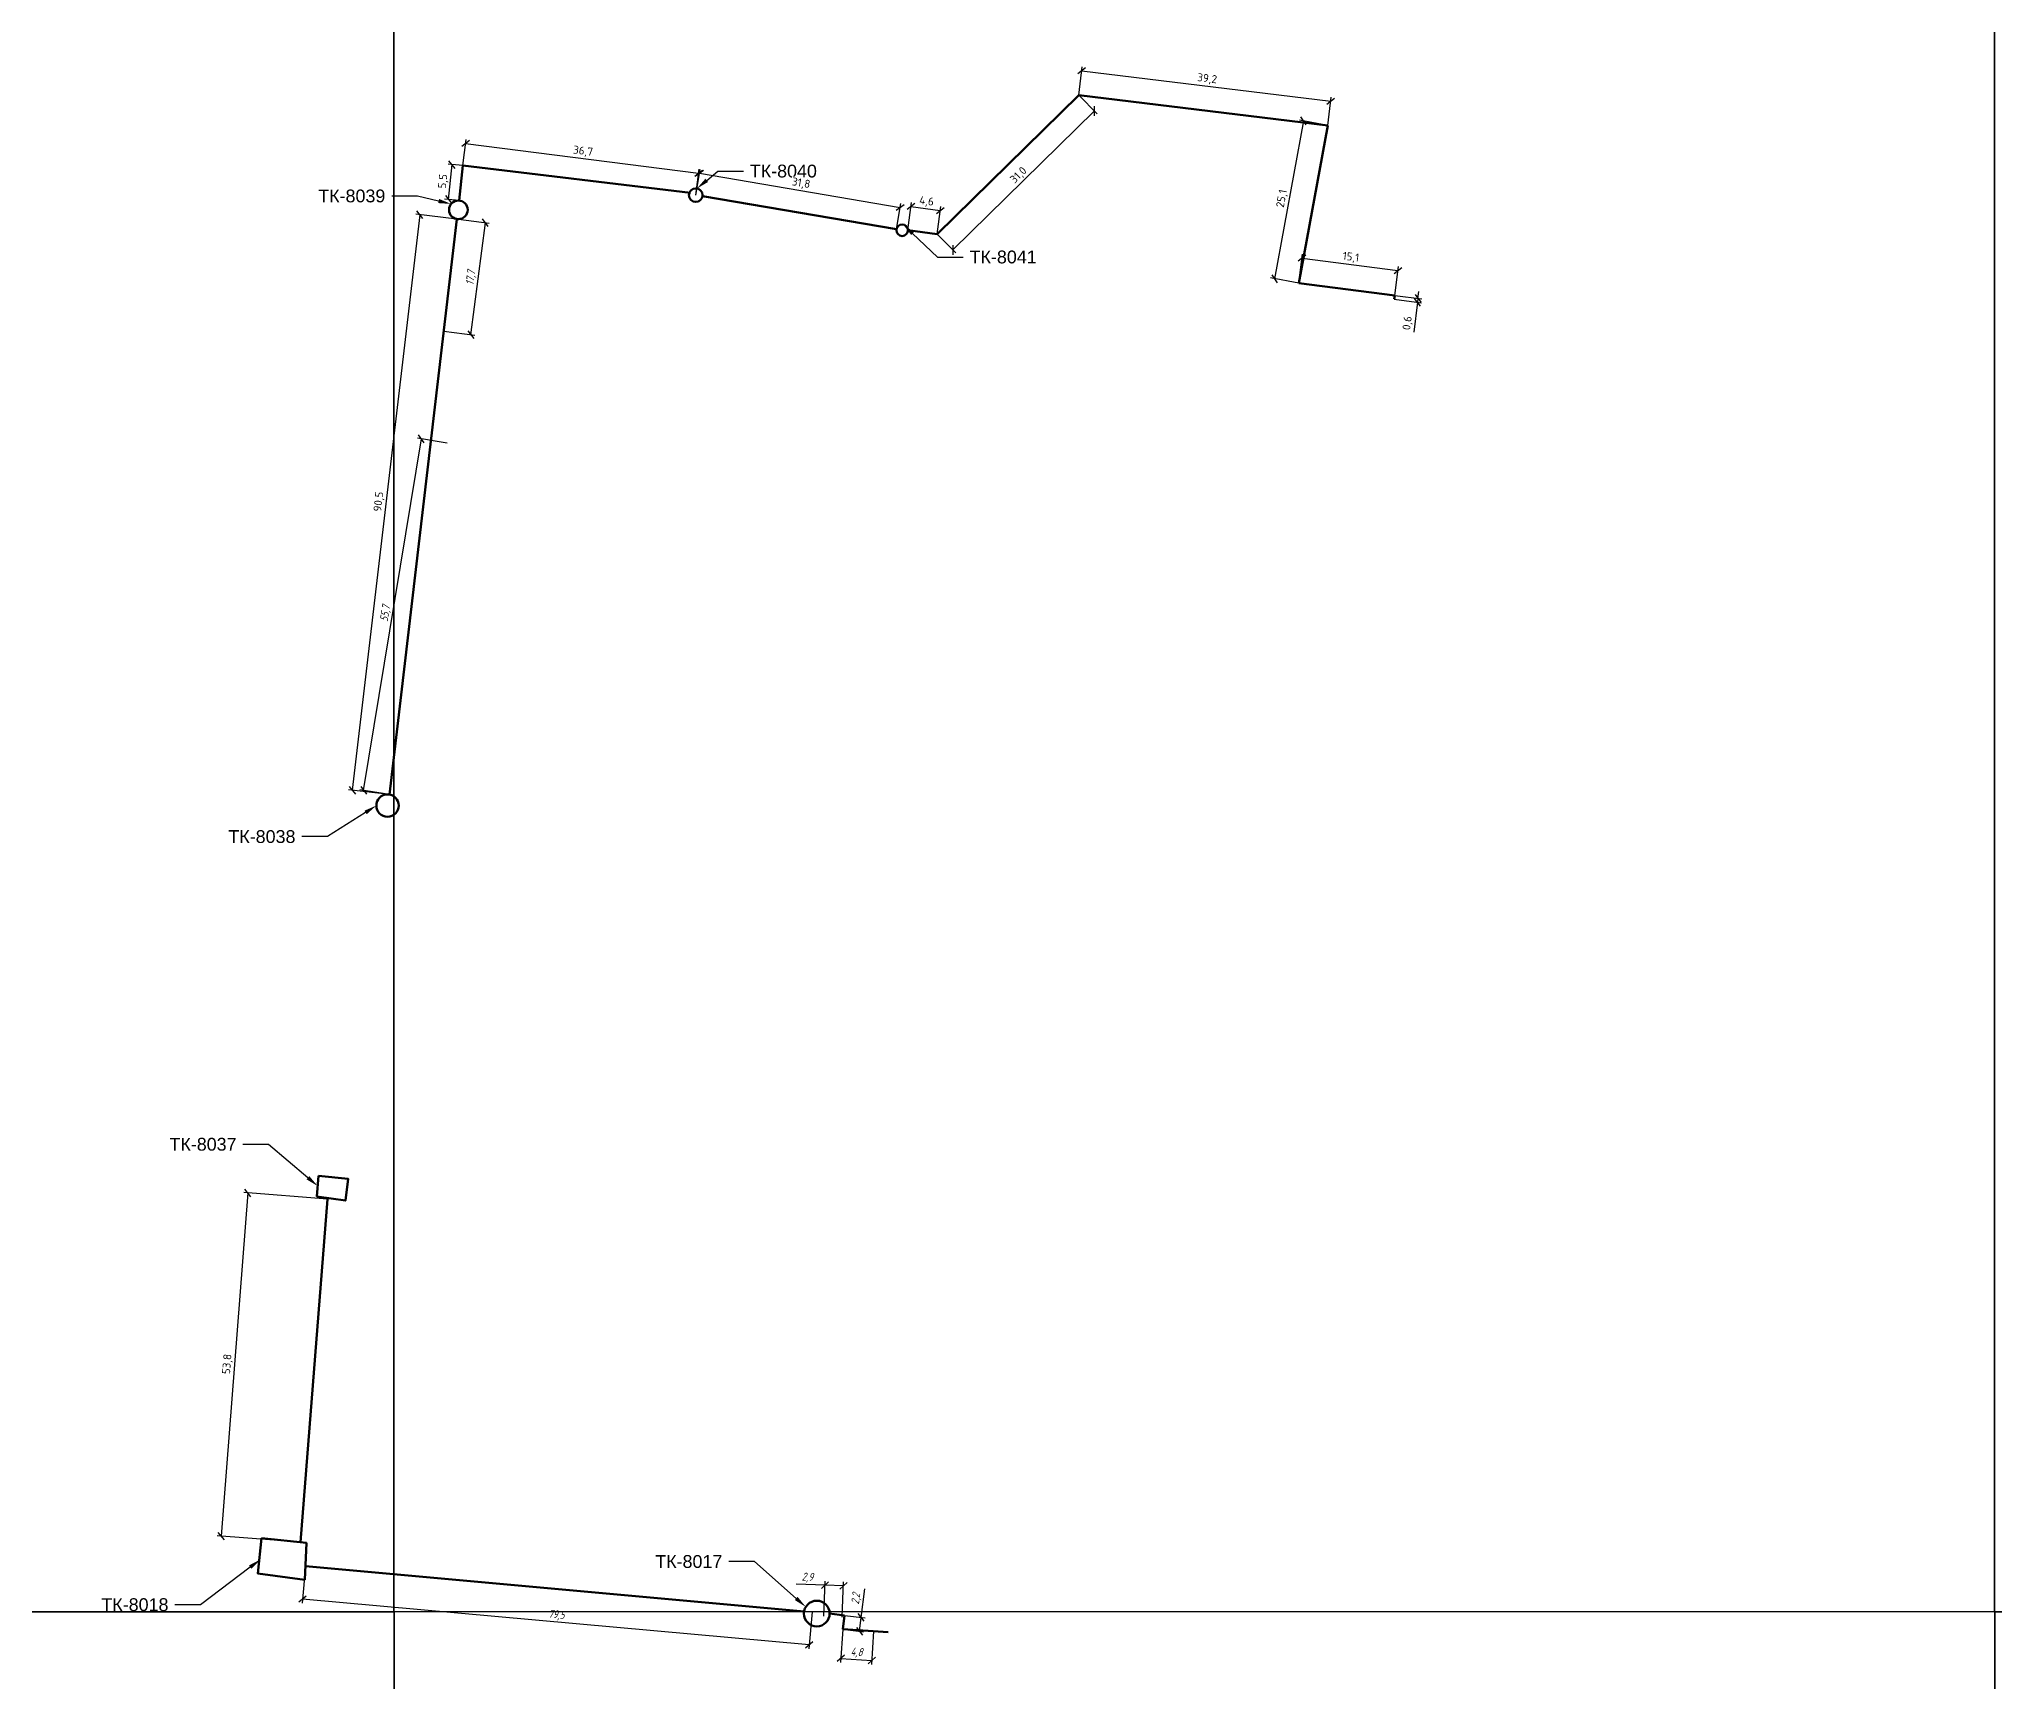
# Model space of a CAD drawing. Header units: millimetres. Extents: x 2382 to 9840, y 7594 to 13429.
# Drawn here: x 4771 to 5382, y 10420 to 10934 of the extents above; entities that cross this region are included whole.
import ezdxf
from ezdxf import colors
from ezdxf.entities.mleader import LeaderData, LeaderLine
from ezdxf.math import Vec2, Vec3

# ---------------------------------------------------------------- set-up
doc = ezdxf.new("R2010")
doc.units = ezdxf.units.MM
doc.layers.add('9 Размеры на геодезии', color=5, linetype='Continuous', lineweight=40)
doc.layers.add('Основной', color=1, linetype='Continuous', lineweight=60)
doc.styles.add('-ISOCPEUR-', font='isocpeur.ttf')
doc.styles.add('GOST', font='GOST.shx', dxfattribs={"oblique": 15})
doc.styles.get("Standard").update_dxf_attribs({"font": 'arial.ttf'})
doc.dimstyles.new('М 1 к 500', dxfattribs={"dimtxt": 2.5, "dimasz": 2.15, "dimexe": 1.25, "dimexo": 0, "dimtad": 1, "dimdec": 1, "dimlfac": 0.5, "dimzin": 1, "dimtxsty": 'GOST', "dimblk": 'OBLIQUE', "dimcen": 2.5, "dimclrd": 5, "dimclre": 5, "dimclrt": 5, "dimazin": 2, "dimtfac": 1, "dimtdec": 1, "dimtmove": 0, "dimatfit": 3, "dimldrblk": 'NONE', "dimfxl": 0, "dimlwd": 30, "dimlwe": 30, "dimarcsym": 0})
picture_1 = doc.add_image_def('image12.jpg', size_in_pixel=(3947, 3948))
picture_2 = doc.add_image_def('image13.jpg', size_in_pixel=(3947, 3947))
picture_3 = doc.add_image_def('image14.jpg', size_in_pixel=(3948, 3948))
picture_4 = doc.add_image_def('image16.jpg', size_in_pixel=(3947, 3947))
picture_5 = doc.add_image_def('image17.jpg', size_in_pixel=(3947, 3948))
picture_6 = doc.add_image_def('image18.jpg', size_in_pixel=(3947, 3947))

# ---------------------------------------------------------------- blocks, each defined once
blk = doc.blocks.new('_Oblique')
at = {"color": 0, "linetype": 'ByBlock', "lineweight": -2}
blk.add_line((-0.5, -0.5), (0.5, 0.5), dxfattribs=at)
blk = doc.blocks.new('*D17')
at = {"layer": '9 Размеры на геодезии', "color": 7, "linetype": 'ByBlock', "lineweight": 30, "transparency": 16777216}
for p, q in [((4836.63, 10573.15), (4828.29, 10465.93)), ((4861.47, 10571.21), (4835.39, 10573.25)), ((4853.12, 10464), (4827.04, 10466.03))]:
    blk.add_line(p, q, dxfattribs=at)
at = {"layer": 'Defpoints', "color": 0, "linetype": 'ByBlock', "lineweight": 50, "transparency": 16777216}
for p in [(4861.47, 10571.21), (4828.29, 10465.93), (4853.12, 10464)]:
    blk.add_point(p, dxfattribs=at)
at = {"layer": '9 Размеры на геодезии', "color": 7, "linetype": 'ByBlock', "lineweight": 30, "transparency": 16777216, "xscale": 2.15, "yscale": 2.15, "zscale": 2.15}
for p, rotation in [((4836.63, 10573.15), 85.54912885104227), ((4828.29, 10465.93), 265.5491288510422)]:
    blk.add_blockref('_Oblique', p, dxfattribs=dict(at, rotation=rotation))
at = {"layer": '9 Размеры на геодезии', "color": 7, "linetype": 'ByBlock', "transparency": 16777216, "insert": (4830.34, 10519.7), "char_height": 2.5, "attachment_point": 5, "rotation": 85.54913, "style": '-ISOCPEUR-', "bg_fill": 3, "box_fill_scale": 1.1, "bg_fill_color": 256, "bg_fill_true_color": 13158600, "bg_fill_transparency": 0}
blk.add_mtext('53,8', dxfattribs=at)
blk = doc.blocks.new('_None')
blk = doc.blocks.new('*D18')
at = {"layer": '9 Размеры на геодезии', "color": 7, "linetype": 'ByBlock', "lineweight": 30, "transparency": 16777216}
for p, q in [((4890.34, 10878.8), (4869.27, 10698.99)), ((4901.93, 10877.44), (4889.1, 10878.95)), ((4880.86, 10697.63), (4868.03, 10699.13))]:
    blk.add_line(p, q, dxfattribs=at)
at = {"layer": 'Defpoints', "color": 0, "linetype": 'ByBlock', "lineweight": 50, "transparency": 16777216}
for p in [(4901.93, 10877.44), (4869.27, 10698.99), (4880.86, 10697.63)]:
    blk.add_point(p, dxfattribs=at)
at = {"layer": '9 Размеры на геодезии', "color": 7, "linetype": 'ByBlock', "lineweight": 30, "transparency": 16777216, "xscale": 2.15, "yscale": 2.15, "zscale": 2.15}
for p, rotation in [((4890.34, 10878.8), 83.31630923458387), ((4869.27, 10698.99), 263.3163092345839)]:
    blk.add_blockref('_Oblique', p, dxfattribs=dict(at, rotation=rotation))
at = {"layer": '9 Размеры на геодезии', "color": 7, "linetype": 'ByBlock', "transparency": 16777216, "insert": (4877.69, 10789.14), "char_height": 2.5, "attachment_point": 5, "rotation": 83.31631, "style": '-ISOCPEUR-', "bg_fill": 3, "box_fill_scale": 1.1, "bg_fill_color": 256, "bg_fill_true_color": 13158600, "bg_fill_transparency": 0}
blk.add_mtext('90,5', dxfattribs=at)
blk = doc.blocks.new('*D19')
at = {"layer": 'Defpoints', "color": 0, "lineweight": 50, "transparency": 16777216}
for p in [(4890.83, 10808.78), (4898.89, 10807.46), (4880.86, 10697.63)]:
    blk.add_point(p, dxfattribs=at)
at = {"layer": 'Основной', "color": 5, "lineweight": 30, "transparency": 16777216}
for p, q in [((4872.81, 10698.95), (4890.83, 10808.78)), ((4898.89, 10807.46), (4889.6, 10808.98)), ((4880.86, 10697.63), (4871.57, 10699.15))]:
    blk.add_line(p, q, dxfattribs=at)
at = {"layer": 'Основной', "color": 5, "lineweight": 30, "transparency": 16777216, "xscale": 2.15, "yscale": 2.15, "zscale": 2.15}
for p, rotation in [((4890.83, 10808.78), 80.68028880034535), ((4872.81, 10698.95), 260.6802888003454)]:
    blk.add_blockref('_Oblique', p, dxfattribs=dict(at, rotation=rotation))
at = {"layer": 'Основной', "color": 5, "lineweight": 50, "transparency": 16777216, "insert": (4879.74, 10754.21), "char_height": 2.5, "attachment_point": 5, "rotation": 80.68029, "style": 'GOST'}
blk.add_mtext('55,7', dxfattribs=at)
blk = doc.blocks.new('*D20')
at = {"layer": 'Defpoints', "color": 0, "lineweight": 50, "transparency": 16777216}
for p in [(4902.4, 10877.41), (4910.82, 10876.31), (4897.83, 10842.39)]:
    blk.add_point(p, dxfattribs=at)
at = {"layer": 'Основной', "color": 5, "lineweight": 30, "transparency": 16777216}
for p, q in [((4902.4, 10877.41), (4912.06, 10876.15)), ((4906.25, 10841.29), (4910.82, 10876.31)), ((4897.83, 10842.39), (4907.49, 10841.13))]:
    blk.add_line(p, q, dxfattribs=at)
at = {"layer": 'Основной', "color": 5, "lineweight": 30, "transparency": 16777216, "xscale": 2.15, "yscale": 2.15, "zscale": 2.15}
for p, rotation in [((4910.82, 10876.31), 82.56205894215137), ((4906.25, 10841.29), 262.5620589421514)]:
    blk.add_blockref('_Oblique', p, dxfattribs=dict(at, rotation=rotation))
at = {"layer": 'Основной', "color": 5, "lineweight": 50, "transparency": 16777216, "insert": (4906.44, 10859.07), "char_height": 2.5, "attachment_point": 5, "rotation": 82.56206, "style": 'GOST'}
blk.add_mtext('17,7', dxfattribs=at)
blk = doc.blocks.new('*D21')
at = {"layer": '9 Размеры на геодезии', "color": 7, "linetype": 'ByBlock', "lineweight": 30, "transparency": 16777216}
for p, q in [((4903.8, 10894.13), (4899.18, 10894.6)), ((4899.32, 10883.58), (4900.42, 10894.47)), ((4902.69, 10883.24), (4898.07, 10883.7))]:
    blk.add_line(p, q, dxfattribs=at)
at = {"layer": 'Defpoints', "color": 0, "linetype": 'ByBlock', "lineweight": 50, "transparency": 16777216}
for p in [(4903.8, 10894.13), (4902.69, 10883.24)]:
    blk.add_point(p, dxfattribs=at)
at = {"layer": '9 Размеры на геодезии', "color": 7, "linetype": 'ByBlock', "lineweight": 30, "transparency": 16777216, "xscale": 2.15, "yscale": 2.15, "zscale": 2.15}
for p, rotation in [((4900.42, 10894.47), 84.20908156740967), ((4899.32, 10883.58), 264.2090815674097)]:
    blk.add_blockref('_Oblique', p, dxfattribs=dict(at, rotation=rotation))
at = {"layer": '9 Размеры на геодезии', "color": 7, "linetype": 'ByBlock', "transparency": 16777216, "insert": (4897.75, 10889.24), "char_height": 2.5, "attachment_point": 5, "rotation": 84.20908, "style": '-ISOCPEUR-', "bg_fill": 3, "box_fill_scale": 1.1, "bg_fill_color": 256, "bg_fill_true_color": 13158600, "bg_fill_transparency": 0}
blk.add_mtext('5,5', dxfattribs=at)
at = {"layer": 'Defpoints', "color": 0, "linetype": 'ByBlock', "lineweight": 50, "transparency": 16777216}
blk.add_point((4900.42, 10894.47), dxfattribs=at)
blk = doc.blocks.new('*D22')
at = {"layer": '9 Размеры на геодезии', "color": 7, "linetype": 'ByBlock', "lineweight": 30, "transparency": 16777216}
for p, q in [((4903.8, 10894.13), (4904.83, 10902.26)), ((4904.67, 10901.02), (4977.42, 10891.8)), ((4976.55, 10884.91), (4977.58, 10893.04))]:
    blk.add_line(p, q, dxfattribs=at)
at = {"layer": 'Defpoints', "color": 0, "linetype": 'ByBlock', "lineweight": 50, "transparency": 16777216}
for p in [(4903.8, 10894.13), (4977.42, 10891.8), (4976.55, 10884.91)]:
    blk.add_point(p, dxfattribs=at)
at = {"layer": '9 Размеры на геодезии', "color": 7, "linetype": 'ByBlock', "lineweight": 30, "transparency": 16777216, "xscale": 2.15, "yscale": 2.15, "zscale": 2.15}
for p, rotation in [((4904.67, 10901.02), 172.7742885028453), ((4977.42, 10891.8), 352.7742885028453)]:
    blk.add_blockref('_Oblique', p, dxfattribs=dict(at, rotation=rotation))
at = {"layer": '9 Размеры на геодезии', "color": 7, "linetype": 'ByBlock', "transparency": 16777216, "insert": (4941.31, 10898.52), "char_height": 2.5, "attachment_point": 5, "rotation": 352.77429, "style": '-ISOCPEUR-', "bg_fill": 3, "box_fill_scale": 1.1, "bg_fill_color": 256, "bg_fill_true_color": 13158600, "bg_fill_transparency": 0}
blk.add_mtext('36,7', dxfattribs=at)
blk = doc.blocks.new('*D23')
at = {"layer": '9 Размеры на геодезии', "color": 7, "linetype": 'ByBlock', "lineweight": 30, "transparency": 16777216}
for p, q in [((4976.55, 10884.91), (4977.92, 10892.98)), ((4977.71, 10891.75), (5040.44, 10881.08)), ((5039.28, 10874.24), (5040.65, 10882.32))]:
    blk.add_line(p, q, dxfattribs=at)
at = {"layer": 'Defpoints', "color": 0, "linetype": 'ByBlock', "lineweight": 50, "transparency": 16777216}
for p in [(4976.55, 10884.91), (5040.44, 10881.08), (5039.28, 10874.24)]:
    blk.add_point(p, dxfattribs=at)
at = {"layer": '9 Размеры на геодезии', "color": 7, "linetype": 'ByBlock', "lineweight": 30, "transparency": 16777216, "xscale": 2.15, "yscale": 2.15, "zscale": 2.15}
for p, rotation in [((4977.71, 10891.75), 170.3487633104226), ((5040.44, 10881.08), 350.3487633104226)]:
    blk.add_blockref('_Oblique', p, dxfattribs=dict(at, rotation=rotation))
at = {"layer": '9 Размеры на геодезии', "color": 7, "linetype": 'ByBlock', "transparency": 16777216, "insert": (5009.43, 10888.51), "char_height": 2.5, "attachment_point": 5, "rotation": 350.34876, "style": '-ISOCPEUR-', "bg_fill": 3, "box_fill_scale": 1.1, "bg_fill_color": 256, "bg_fill_true_color": 13158600, "bg_fill_transparency": 0}
blk.add_mtext('31,8', dxfattribs=at)
blk = doc.blocks.new('*D24')
at = {"layer": '9 Размеры на геодезии', "color": 7, "linetype": 'ByBlock', "lineweight": 30, "transparency": 16777216}
for p, q in [((5042.84, 10873.94), (5043.94, 10882.57)), ((5043.78, 10881.33), (5052.94, 10880.16)), ((5052, 10872.77), (5053.1, 10881.4))]:
    blk.add_line(p, q, dxfattribs=at)
at = {"layer": 'Defpoints', "color": 0, "linetype": 'ByBlock', "lineweight": 50, "transparency": 16777216}
for p in [(5042.84, 10873.94), (5052, 10872.77)]:
    blk.add_point(p, dxfattribs=at)
at = {"layer": '9 Размеры на геодезии', "color": 7, "linetype": 'ByBlock', "lineweight": 30, "transparency": 16777216, "xscale": 2.15, "yscale": 2.15, "zscale": 2.15}
for p, rotation in [((5043.78, 10881.33), 172.7328764719495), ((5052.94, 10880.16), 352.7328764719495)]:
    blk.add_blockref('_Oblique', p, dxfattribs=dict(at, rotation=rotation))
at = {"layer": '9 Размеры на геодезии', "color": 7, "linetype": 'ByBlock', "transparency": 16777216, "insert": (5048.63, 10882.85), "char_height": 2.5, "attachment_point": 5, "rotation": 352.73288, "style": '-ISOCPEUR-', "bg_fill": 3, "box_fill_scale": 1.1, "bg_fill_color": 256, "bg_fill_true_color": 13158600, "bg_fill_transparency": 0}
blk.add_mtext('4,6', dxfattribs=at)
at = {"layer": 'Defpoints', "color": 0, "linetype": 'ByBlock', "lineweight": 50, "transparency": 16777216}
blk.add_point((5052.94, 10880.16), dxfattribs=at)
blk = doc.blocks.new('*D25')
at = {"layer": '9 Размеры на геодезии', "color": 7, "linetype": 'ByBlock', "lineweight": 30, "transparency": 16777216}
for p, q in [((5056.87, 10867.81), (5101.07, 10911.23)), ((5096.19, 10916.19), (5101.94, 10910.34)), ((5052, 10872.77), (5057.75, 10866.92))]:
    blk.add_line(p, q, dxfattribs=at)
at = {"layer": 'Defpoints', "color": 0, "linetype": 'ByBlock', "lineweight": 50, "transparency": 16777216}
for p in [(5096.19, 10916.19), (5101.07, 10911.23), (5052, 10872.77)]:
    blk.add_point(p, dxfattribs=at)
at = {"layer": '9 Размеры на геодезии', "color": 7, "linetype": 'ByBlock', "lineweight": 30, "transparency": 16777216, "xscale": 2.15, "yscale": 2.15, "zscale": 2.15}
for p, rotation in [((5101.07, 10911.23), 44.49144171494867), ((5056.87, 10867.81), 224.4914417149487)]:
    blk.add_blockref('_Oblique', p, dxfattribs=dict(at, rotation=rotation))
at = {"layer": '9 Размеры на геодезии', "color": 7, "linetype": 'ByBlock', "transparency": 16777216, "insert": (5077.48, 10891.04), "char_height": 2.5, "attachment_point": 5, "rotation": 44.49144, "style": '-ISOCPEUR-', "bg_fill": 3, "box_fill_scale": 1.1, "bg_fill_color": 256, "bg_fill_true_color": 13158600, "bg_fill_transparency": 0}
blk.add_mtext('31,0', dxfattribs=at)
blk = doc.blocks.new('*D26')
at = {"layer": '9 Размеры на геодезии', "color": 7, "linetype": 'ByBlock', "lineweight": 30, "transparency": 16777216}
for p, q in [((5096.19, 10916.19), (5097.27, 10925.04)), ((5097.12, 10923.8), (5174.9, 10914.31)), ((5173.97, 10906.7), (5175.05, 10915.55))]:
    blk.add_line(p, q, dxfattribs=at)
at = {"layer": 'Defpoints', "color": 0, "linetype": 'ByBlock', "lineweight": 50, "transparency": 16777216}
for p in [(5096.19, 10916.19), (5174.9, 10914.31), (5173.97, 10906.7)]:
    blk.add_point(p, dxfattribs=at)
at = {"layer": '9 Размеры на геодезии', "color": 7, "linetype": 'ByBlock', "lineweight": 30, "transparency": 16777216, "xscale": 2.15, "yscale": 2.15, "zscale": 2.15}
for p, rotation in [((5097.12, 10923.8), 173.0468275713685), ((5174.9, 10914.31), 353.0468275713685)]:
    blk.add_blockref('_Oblique', p, dxfattribs=dict(at, rotation=rotation))
at = {"layer": '9 Размеры на геодезии', "color": 7, "linetype": 'ByBlock', "transparency": 16777216, "insert": (5136.27, 10921.16), "char_height": 2.5, "attachment_point": 5, "rotation": 353.04683, "style": '-ISOCPEUR-', "bg_fill": 3, "box_fill_scale": 1.1, "bg_fill_color": 256, "bg_fill_true_color": 13158600, "bg_fill_transparency": 0}
blk.add_mtext('39,2', dxfattribs=at)
blk = doc.blocks.new('*D27')
at = {"layer": '9 Размеры на геодезии', "color": 7, "linetype": 'ByBlock', "lineweight": 30, "transparency": 16777216}
for p, q in [((5166.37, 10908.1), (5157.34, 10858.8)), ((5173.97, 10906.7), (5165.14, 10908.32)), ((5164.95, 10857.41), (5156.11, 10859.03))]:
    blk.add_line(p, q, dxfattribs=at)
at = {"layer": 'Defpoints', "color": 0, "linetype": 'ByBlock', "lineweight": 50, "transparency": 16777216}
for p in [(5173.97, 10906.7), (5157.34, 10858.8), (5164.95, 10857.41)]:
    blk.add_point(p, dxfattribs=at)
at = {"layer": '9 Размеры на геодезии', "color": 7, "linetype": 'ByBlock', "lineweight": 30, "transparency": 16777216, "xscale": 2.15, "yscale": 2.15, "zscale": 2.15}
for p, rotation in [((5166.37, 10908.1), 79.62279468097762), ((5157.34, 10858.8), 259.6227946809776)]:
    blk.add_blockref('_Oblique', p, dxfattribs=dict(at, rotation=rotation))
at = {"layer": '9 Размеры на геодезии', "color": 7, "linetype": 'ByBlock', "transparency": 16777216, "insert": (5159.77, 10883.83), "char_height": 2.5, "attachment_point": 5, "rotation": 79.62279, "style": '-ISOCPEUR-', "bg_fill": 3, "box_fill_scale": 1.1, "bg_fill_color": 256, "bg_fill_true_color": 13158600, "bg_fill_transparency": 0}
blk.add_mtext('25,1', dxfattribs=at)
blk = doc.blocks.new('*D28')
at = {"layer": '9 Размеры на геодезии', "color": 7, "linetype": 'ByBlock', "lineweight": 30, "transparency": 16777216}
for p, q in [((5164.95, 10857.41), (5166.1, 10866.45)), ((5165.94, 10865.21), (5195.88, 10861.4)), ((5194.89, 10853.6), (5196.04, 10862.64))]:
    blk.add_line(p, q, dxfattribs=at)
at = {"layer": 'Defpoints', "color": 0, "linetype": 'ByBlock', "lineweight": 50, "transparency": 16777216}
for p in [(5164.95, 10857.41), (5195.88, 10861.4), (5194.89, 10853.6)]:
    blk.add_point(p, dxfattribs=at)
at = {"layer": '9 Размеры на геодезии', "color": 7, "linetype": 'ByBlock', "lineweight": 30, "transparency": 16777216, "xscale": 2.15, "yscale": 2.15, "zscale": 2.15}
for p, rotation in [((5165.94, 10865.21), 172.7399757161116), ((5195.88, 10861.4), 352.7399757161116)]:
    blk.add_blockref('_Oblique', p, dxfattribs=dict(at, rotation=rotation))
at = {"layer": '9 Размеры на геодезии', "color": 7, "linetype": 'ByBlock', "transparency": 16777216, "insert": (5181.18, 10865.41), "char_height": 2.5, "attachment_point": 5, "rotation": 352.73998, "style": '-ISOCPEUR-', "bg_fill": 3, "box_fill_scale": 1.1, "bg_fill_color": 256, "bg_fill_true_color": 13158600, "bg_fill_transparency": 0}
blk.add_mtext('15,1', dxfattribs=at)
blk = doc.blocks.new('*D29')
at = {"layer": '9 Размеры на геодезии', "color": 7, "linetype": 'ByBlock', "lineweight": 30, "transparency": 16777216}
for p, q in [((5194.74, 10852.4), (5203.24, 10851.31)), ((5194.89, 10853.6), (5203.39, 10852.51)), ((5202, 10851.47), (5200.81, 10842.12)), ((5202.15, 10852.67), (5202, 10851.47)), ((5202.15, 10852.67), (5202.42, 10854.8))]:
    blk.add_line(p, q, dxfattribs=at)
at = {"layer": 'Defpoints', "color": 0, "linetype": 'ByBlock', "lineweight": 50, "transparency": 16777216}
for p in [(5194.74, 10852.4), (5194.89, 10853.6), (5202, 10851.47)]:
    blk.add_point(p, dxfattribs=at)
at = {"layer": '9 Размеры на геодезии', "color": 7, "linetype": 'ByBlock', "lineweight": 30, "transparency": 16777216, "xscale": 2.15, "yscale": 2.15, "zscale": 2.15}
for p, rotation in [((5202, 10851.47), 82.73997571609326), ((5202.15, 10852.67), 262.7399757160932)]:
    blk.add_blockref('_Oblique', p, dxfattribs=dict(at, rotation=rotation))
at = {"layer": '9 Размеры на геодезии', "color": 7, "linetype": 'ByBlock', "transparency": 16777216, "insert": (5199.02, 10844.93), "char_height": 2.5, "attachment_point": 5, "rotation": 82.73998, "style": '-ISOCPEUR-', "bg_fill": 3, "box_fill_scale": 1.1, "bg_fill_color": 256, "bg_fill_true_color": 13158600, "bg_fill_transparency": 0}
blk.add_mtext('0,6', dxfattribs=at)
blk = doc.blocks.new('*D30')
at = {"layer": 'Defpoints', "color": 0, "lineweight": 50, "transparency": 16777216}
for p in [(5022.46, 10436.85), (5032.11, 10436.2), (5031.5, 10427.09)]:
    blk.add_point(p, dxfattribs=at)
at = {"layer": 'Основной', "color": 5, "lineweight": 30, "transparency": 16777216}
for p, q in [((5022.46, 10436.85), (5021.76, 10426.49)), ((5032.11, 10436.2), (5031.42, 10425.84)), ((5021.85, 10427.74), (5031.5, 10427.09))]:
    blk.add_line(p, q, dxfattribs=at)
at = {"layer": 'Основной', "color": 5, "lineweight": 30, "transparency": 16777216, "xscale": 2.15, "yscale": 2.15, "zscale": 2.15}
for p, rotation in [((5021.85, 10427.74), 176.1747433460494), ((5031.5, 10427.09), 356.1747433460494)]:
    blk.add_blockref('_Oblique', p, dxfattribs=dict(at, rotation=rotation))
at = {"layer": 'Основной', "color": 5, "lineweight": 50, "transparency": 16777216, "insert": (5026.81, 10429.52), "char_height": 2.5, "attachment_point": 5, "rotation": 356.17474, "style": 'GOST'}
blk.add_mtext('4,8', dxfattribs=at)
blk = doc.blocks.new('*D31')
at = {"layer": 'Defpoints', "color": 0, "lineweight": 50, "transparency": 16777216}
for p in [(5022.99, 10441.18), (5022.46, 10436.85), (5028.19, 10440.53)]:
    blk.add_point(p, dxfattribs=at)
at = {"layer": 'Основной', "color": 5, "lineweight": 30, "transparency": 16777216}
for p, q in [((5028.19, 10440.53), (5029.31, 10449.52)), ((5022.99, 10441.18), (5029.43, 10440.38)), ((5022.46, 10436.85), (5028.9, 10436.05)), ((5027.66, 10436.2), (5028.19, 10440.53))]:
    blk.add_line(p, q, dxfattribs=at)
at = {"layer": 'Основной', "color": 5, "lineweight": 30, "transparency": 16777216, "xscale": 2.15, "yscale": 2.15, "zscale": 2.15}
for p, rotation in [((5028.19, 10440.53), 82.92955433757565), ((5027.66, 10436.2), 262.9295543375756)]:
    blk.add_blockref('_Oblique', p, dxfattribs=dict(at, rotation=rotation))
at = {"layer": 'Основной', "color": 5, "lineweight": 50, "transparency": 16777216, "insert": (5026.78, 10446.36), "char_height": 2.5, "attachment_point": 5, "rotation": 82.92955, "style": 'GOST'}
blk.add_mtext('2,2', dxfattribs=at)
blk = doc.blocks.new('*D32')
at = {"layer": 'Defpoints', "color": 0, "lineweight": 50, "transparency": 16777216}
for p in [(5016.92, 10450.62), (5016.53, 10440.88), (5022.29, 10440.64)]:
    blk.add_point(p, dxfattribs=at)
at = {"layer": 'Основной', "color": 5, "lineweight": 30, "transparency": 16777216}
for p, q in [((5016.92, 10450.62), (5007.95, 10450.98)), ((5016.53, 10440.88), (5016.97, 10451.87)), ((5022.69, 10450.39), (5016.92, 10450.62)), ((5022.29, 10440.64), (5022.74, 10451.64))]:
    blk.add_line(p, q, dxfattribs=at)
at = {"layer": 'Основной', "color": 5, "lineweight": 30, "transparency": 16777216, "xscale": 2.15, "yscale": 2.15, "zscale": 2.15}
for p, rotation in [((5016.92, 10450.62), 177.69234181496), ((5022.69, 10450.39), 357.6923418149601)]:
    blk.add_blockref('_Oblique', p, dxfattribs=dict(at, rotation=rotation))
at = {"layer": 'Основной', "color": 5, "lineweight": 50, "transparency": 16777216, "insert": (5011.45, 10452.96), "char_height": 2.5, "attachment_point": 5, "rotation": 357.69234, "style": 'GOST'}
blk.add_mtext('2,9', dxfattribs=at)
blk = doc.blocks.new('*D33')
at = {"layer": 'Defpoints', "color": 0, "lineweight": 50, "transparency": 16777216}
for p in [(4854.64, 10456.54), (4853.72, 10446.23), (5012.92, 10442.31)]:
    blk.add_point(p, dxfattribs=at)
at = {"layer": 'Основной', "color": 5, "lineweight": 30, "transparency": 16777216}
for p, q in [((4854.64, 10456.54), (4853.6, 10444.99)), ((5011.99, 10432), (4853.72, 10446.23)), ((5012.92, 10442.31), (5011.88, 10430.75))]:
    blk.add_line(p, q, dxfattribs=at)
at = {"layer": 'Основной', "color": 5, "lineweight": 30, "transparency": 16777216, "xscale": 2.15, "yscale": 2.15, "zscale": 2.15}
for p, rotation in [((4853.72, 10446.23), 174.8607977975319), ((5011.99, 10432), 354.8607977975319)]:
    blk.add_blockref('_Oblique', p, dxfattribs=dict(at, rotation=rotation))
at = {"layer": 'Основной', "color": 5, "lineweight": 50, "transparency": 16777216, "insert": (4933.04, 10441.22), "char_height": 2.5, "attachment_point": 5, "rotation": 354.8608, "style": 'GOST'}
blk.add_mtext('79,5', dxfattribs=at)

msp = doc.modelspace()

# ---------------------------------------------------------------- linework, layer by layer
at = {"layer": 'Основной', "color": 5, "lineweight": 50}
for p, q in [((5052, 10872.77), (5096.19, 10916.19)), ((5096.19, 10916.19), (5173.97, 10906.7)), ((5173.97, 10906.7), (5164.95, 10857.41)), ((4903.8, 10894.13), (4902.69, 10883.24)), ((4903.8, 10894.13), (4974.89, 10885.61)), ((4978.64, 10884.55), (5039.28, 10874.26)), ((4901.93, 10877.44), (4880.86, 10697.63)), ((5042.84, 10873.94), (5052, 10872.77)), ((5164.95, 10857.41), (5194.89, 10853.6)), ((5194.89, 10853.6), (5194.74, 10852.4)), ((4853.12, 10464), (4861.47, 10571.21)), ((5010.41, 10442.44), (4854.64, 10456.54)), ((5018.37, 10441.75), (5022.99, 10441.18)), ((5022.99, 10441.18), (5022.46, 10436.85)), ((5022.46, 10436.85), (5036.64, 10435.9))]:
    msp.add_line(p, q, dxfattribs=at)
for points in [[(4858.73, 10578.55), (4867.92, 10577.6), (4867.12, 10570.76), (4858.2, 10572.08)], [(4840.95, 10465.31), (4854.92, 10463.8), (4854.39, 10452.32), (4839.75, 10454.27)]]:
    msp.add_lwpolyline(points, close=True, dxfattribs=at)
for centre, radius in [((4976.55, 10884.91), 2.12), ((4902.4, 10880.33), 2.92), ((5041.04, 10873.94), 1.79), ((4880.27, 10694.19), 3.49), ((5014.36, 10441.75), 4.01)]:
    msp.add_circle(centre, radius, dxfattribs=at)

# ---------------------------------------------------------------- dimensions: what is measured, and where the dimension line sits
for p1, p2, distance, picture, middle in [((5012.92, 10442.31), (4854.64, 10456.54), 10.35, '*D33', (4933.04, 10441.22)), ((5022.29, 10440.64), (5016.53, 10440.88), -9.76, '*D32', (5011.45, 10452.96)), ((5022.46, 10436.85), (5022.99, 10441.18), -5.24, '*D31', (5026.78, 10446.36)), ((5022.46, 10436.85), (5032.11, 10436.2), -9.13, '*D30', (5026.81, 10429.52))]:
    dim = msp.add_aligned_dim(p1=p1, p2=p2, distance=distance, dimstyle='М 1 к 500', override={"dimarcsym": 2}, dxfattribs=at)
    dim.commit()
    dim.dimension.update_dxf_attribs({"geometry": picture, "text_midpoint": middle})

# ---------------------------------------------------------------- pictures from other files: only their frames are drawn
image = msp.add_image(picture_1, insert=(4382.24, 10442.31), size_in_units=(500, 500.12))
image.dxf.flags = 7
image = msp.add_image(picture_2, insert=(4882.23, 10442.31), size_in_units=(500, 500))
image.dxf.flags = 7
image = msp.add_image(picture_3, insert=(5382.23, 10442.31), size_in_units=(500.12, 500.12))
image.dxf.flags = 7
image = msp.add_image(picture_4, insert=(4382.36, 9942.31), size_in_units=(500, 500))
image.dxf.flags = 7
image = msp.add_image(picture_5, insert=(4882.36, 9942.31), size_in_units=(500, 500.12))
image.dxf.flags = 7
image = msp.add_image(picture_6, insert=(5382.35, 9942.31), size_in_units=(500, 500))
image.dxf.flags = 7

# ---------------------------------------------------------------- leaders
at = {"layer": 'Основной', "color": 1, "lineweight": 50}
ml = msp.add_multileader_mtext('Standard', dxfattribs=at)
ml.set_content('ТК-8040', color=1)
ml.set_leader_properties()
ml.build(insert=Vec2(0, 0))
ctx = ml.context
ctx.base_point, ctx.plane_origin = Vec3(4991.43, 10892.4), Vec3(4976.91, 10886.99)
notes = []
notes.append((ctx, [(1, (1, 1, 0), (4983.43, 10892.4), (1, 0), 8, [(0, [(4976.91, 10886.99)], 0, [])])]))
ctx.mtext.insert, ctx.mtext.flow_direction = Vec3(4993.43, 10894.44), 5
ml = msp.add_multileader_mtext('Standard', dxfattribs=at)
ml.set_content('ТК-8041', color=1)
ml.set_leader_properties()
ml.build(insert=Vec2(0, 0))
ctx = ml.context
ctx.base_point, ctx.plane_origin = Vec3(5060.09, 10865.56), Vec3(5041.38, 10875.7)
notes.append((ctx, [(1, (1, 1, 0), (5052.09, 10865.56), (1, 0), 8, [(0, [(5041.38, 10875.7)], 0, [])])]))
ctx.mtext.insert, ctx.mtext.flow_direction = Vec3(5062.09, 10867.6), 5
ml = msp.add_multileader_mtext('Standard', dxfattribs=at)
ml.set_content('ТК-8038', color=1)
ml.set_leader_properties()
ml.build(insert=Vec2(0, 0))
ctx = ml.context
ctx.base_point, ctx.plane_origin = Vec3(4828.93, 10684.48), Vec3(4876.78, 10694.19)
ctx.text_align_type = 2
notes.append((ctx, [(0, (1, 1, 0), (4861.51, 10684.48), (-1, 0), 8, [(0, [(4876.78, 10694.19)], 0, [])])]))
ctx.mtext.insert, ctx.mtext.alignment, ctx.mtext.flow_direction = Vec3(4851.51, 10686.51), 3, 5
ml = msp.add_multileader_mtext('Standard', dxfattribs=at)
ml.set_content('ТК-8017', color=1)
ml.set_leader_properties()
ml.build(insert=Vec2(0, 0))
ctx = ml.context
ctx.base_point, ctx.plane_origin = Vec3(4962.27, 10457.98), Vec3(5011.87, 10438.61)
ctx.text_align_type = 2
notes.append((ctx, [(0, (1, 1, 0), (4994.85, 10457.98), (-1, 0), 8, [(0, [(5010.93, 10443.82)], 0, [])])]))
ctx.mtext.insert, ctx.mtext.alignment, ctx.mtext.flow_direction = Vec3(4984.85, 10460.01), 3, 5
ml = msp.add_multileader_mtext('Standard', dxfattribs=at)
ml.set_content('ТК-8018', color=1)
ml.set_leader_properties()
ml.build(insert=Vec2(0, 0))
ctx = ml.context
ctx.base_point, ctx.plane_origin = Vec3(4789.25, 10444.5), Vec3(4840.56, 10458.65)
ctx.text_align_type = 2
notes.append((ctx, [(0, (1, 1, 0), (4821.84, 10444.5), (-1, 0), 8, [(0, [(4840.56, 10458.65)], 0, [])])]))
ctx.mtext.insert, ctx.mtext.alignment, ctx.mtext.flow_direction = Vec3(4811.84, 10446.53), 3, 5
for ctx, leaders in notes:
    for number, flags, end, landing, length, lines in leaders:
        leader = LeaderData()
        leader.index, (leader.has_last_leader_line, leader.has_dogleg_vector, leader.attachment_direction) = number, flags
        leader.last_leader_point, leader.dogleg_vector, leader.dogleg_length = Vec3(end), Vec3(landing), length
        for number, points, colour, breaks in lines:
            line = LeaderLine()
            line.index, line.vertices, line.color, line.breaks = number, Vec3.list(points), colors.encode_raw_color(colour), breaks
            leader.lines.append(line)
        ctx.leaders.append(leader)

# ---------------------------------------------------------------- next in the draw order: dimensions: what is measured, and where the dimension line sits
at = {"layer": '9 Размеры на геодезии', "color": 4, "linetype": 'ByBlock'}
for p1, p2, distance, picture, middle in [((4901.93, 10877.44), (4880.86, 10697.63), -11.67, '*D18', (4877.69, 10789.14)), ((4861.47, 10571.21), (4853.12, 10464), -24.91, '*D17', (4830.34, 10519.7))]:
    dim = msp.add_aligned_dim(p1=p1, p2=p2, distance=distance, dimstyle='М 1 к 500', override={"dimtxsty": '-ISOCPEUR-', "dimclrd": 7, "dimclre": 7, "dimclrt": 7, "dimtfill": 1}, dxfattribs=at)
    dim.commit()
    dim.dimension.update_dxf_attribs({"geometry": picture, "text_midpoint": middle})

# ---------------------------------------------------------------- next in the draw order: dimensions: what is measured, and where the dimension line sits
at = {"layer": 'Основной', "color": 5, "lineweight": 50}
for p1, p2, distance, picture, middle in [((4897.83, 10842.39), (4902.4, 10877.41), -8.49, '*D20', (4906.44, 10859.07)), ((4880.86, 10697.63), (4898.89, 10807.46), 8.16, '*D19', (4879.74, 10754.21))]:
    dim = msp.add_aligned_dim(p1=p1, p2=p2, distance=distance, dimstyle='М 1 к 500', override={"dimarcsym": 2}, dxfattribs=at)
    dim.commit()
    dim.dimension.update_dxf_attribs({"geometry": picture, "text_midpoint": middle})

# ---------------------------------------------------------------- next in the draw order: leaders
at = {"layer": 'Основной', "color": 1, "lineweight": 50}
ml = msp.add_multileader_mtext('Standard', dxfattribs=at)
ml.set_content('ТК-8039', color=1)
ml.set_leader_properties()
ml.build(insert=Vec2(0, 0))
ctx = ml.context
ctx.base_point, ctx.plane_origin = Vec3(4857, 10884.63), Vec3(4900.13, 10882.17)
ctx.text_align_type = 2
notes = []
notes.append((ctx, [(0, (1, 1, 0), (4889.58, 10884.63), (-1, 0), 8, [(0, [(4900.13, 10882.17)], 0, [])])]))
ctx.mtext.insert, ctx.mtext.alignment, ctx.mtext.flow_direction = Vec3(4879.58, 10886.67), 3, 5
ml = msp.add_multileader_mtext('Standard', dxfattribs=at)
ml.set_content('ТК-8037', color=1)
ml.set_leader_properties()
ml.build(insert=Vec2(0, 0))
ctx = ml.context
ctx.base_point, ctx.plane_origin = Vec3(4810.54, 10588.35), Vec3(4858.46, 10575.32)
ctx.text_align_type = 2
notes.append((ctx, [(0, (1, 1, 0), (4843.11, 10588.35), (-1, 0), 8, [(0, [(4858.46, 10575.32)], 0, [])])]))
ctx.mtext.insert, ctx.mtext.alignment, ctx.mtext.flow_direction = Vec3(4833.11, 10590.38), 3, 5
for ctx, leaders in notes:
    for number, flags, end, landing, length, lines in leaders:
        leader = LeaderData()
        leader.index, (leader.has_last_leader_line, leader.has_dogleg_vector, leader.attachment_direction) = number, flags
        leader.last_leader_point, leader.dogleg_vector, leader.dogleg_length = Vec3(end), Vec3(landing), length
        for number, points, colour, breaks in lines:
            line = LeaderLine()
            line.index, line.vertices, line.color, line.breaks = number, Vec3.list(points), colors.encode_raw_color(colour), breaks
            leader.lines.append(line)
        ctx.leaders.append(leader)

# ---------------------------------------------------------------- next in the draw order: dimensions: what is measured, and where the dimension line sits
at = {"layer": '9 Размеры на геодезии', "color": 4, "linetype": 'ByBlock'}
dim = msp.add_aligned_dim(p1=(4902.69, 10883.24), p2=(4903.8, 10894.13), distance=3.39, dimstyle='М 1 к 500', override={"dimtxsty": '-ISOCPEUR-', "dimclrd": 7, "dimclre": 7, "dimclrt": 7, "dimtfill": 1}, dxfattribs=at)
dim.commit()
dim.dimension.update_dxf_attribs({"geometry": '*D21', "text_midpoint": (4897.75, 10889.24)})

# ---------------------------------------------------------------- next in the draw order: dimensions: what is measured, and where the dimension line sits
dim = msp.add_aligned_dim(p1=(4903.8, 10894.13), p2=(4976.55, 10884.91), distance=6.95, dimstyle='М 1 к 500', override={"dimtxsty": '-ISOCPEUR-', "dimclrd": 7, "dimclre": 7, "dimclrt": 7, "dimtfill": 1}, dxfattribs=at)
dim.commit()
dim.dimension.update_dxf_attribs({"geometry": '*D22', "text_midpoint": (4941.31, 10898.52)})

# ---------------------------------------------------------------- next in the draw order: dimensions: what is measured, and where the dimension line sits
dim = msp.add_aligned_dim(p1=(4976.55, 10884.91), p2=(5039.28, 10874.24), distance=6.94, dimstyle='М 1 к 500', override={"dimtxsty": '-ISOCPEUR-', "dimclrd": 7, "dimclre": 7, "dimclrt": 7, "dimtfill": 1}, dxfattribs=at)
dim.commit()
dim.dimension.update_dxf_attribs({"geometry": '*D23', "text_midpoint": (5009.43, 10888.51)})

# ---------------------------------------------------------------- next in the draw order: dimensions: what is measured, and where the dimension line sits
dim = msp.add_aligned_dim(p1=(5042.84, 10873.94), p2=(5052, 10872.77), distance=7.45, dimstyle='М 1 к 500', override={"dimtxsty": '-ISOCPEUR-', "dimclrd": 7, "dimclre": 7, "dimclrt": 7, "dimtfill": 1}, dxfattribs=at)
dim.commit()
dim.dimension.update_dxf_attribs({"geometry": '*D24', "text_midpoint": (5048.63, 10882.85)})

# ---------------------------------------------------------------- next in the draw order: dimensions: what is measured, and where the dimension line sits
dim = msp.add_aligned_dim(p1=(5052, 10872.77), p2=(5096.19, 10916.19), distance=-6.95, dimstyle='М 1 к 500', override={"dimtxsty": '-ISOCPEUR-', "dimclrd": 7, "dimclre": 7, "dimclrt": 7, "dimtfill": 1}, dxfattribs=at)
dim.commit()
dim.dimension.update_dxf_attribs({"geometry": '*D25', "text_midpoint": (5077.48, 10891.04)})

# ---------------------------------------------------------------- next in the draw order: dimensions: what is measured, and where the dimension line sits
dim = msp.add_aligned_dim(p1=(5096.19, 10916.19), p2=(5173.97, 10906.7), distance=7.66, dimstyle='М 1 к 500', override={"dimtxsty": '-ISOCPEUR-', "dimclrd": 7, "dimclre": 7, "dimclrt": 7, "dimtfill": 1}, dxfattribs=at)
dim.commit()
dim.dimension.update_dxf_attribs({"geometry": '*D26', "text_midpoint": (5136.27, 10921.16)})

# ---------------------------------------------------------------- next in the draw order: dimensions: what is measured, and where the dimension line sits
dim = msp.add_aligned_dim(p1=(5173.97, 10906.7), p2=(5164.95, 10857.41), distance=-7.73, dimstyle='М 1 к 500', override={"dimtxsty": '-ISOCPEUR-', "dimclrd": 7, "dimclre": 7, "dimclrt": 7, "dimtfill": 1}, dxfattribs=at)
dim.commit()
dim.dimension.update_dxf_attribs({"geometry": '*D27', "text_midpoint": (5159.77, 10883.83)})

# ---------------------------------------------------------------- next in the draw order: dimensions: what is measured, and where the dimension line sits
dim = msp.add_aligned_dim(p1=(5164.95, 10857.41), p2=(5194.89, 10853.6), distance=7.87, dimstyle='М 1 к 500', override={"dimtxsty": '-ISOCPEUR-', "dimclrd": 7, "dimclre": 7, "dimclrt": 7, "dimtfill": 1}, dxfattribs=at)
dim.commit()
dim.dimension.update_dxf_attribs({"geometry": '*D28', "text_midpoint": (5181.18, 10865.41)})

# ---------------------------------------------------------------- next in the draw order: dimensions: what is measured, and where the dimension line sits
dim = msp.add_aligned_dim(p1=(5194.89, 10853.6), p2=(5194.74, 10852.4), distance=7.32, dimstyle='М 1 к 500', override={"dimtxsty": '-ISOCPEUR-', "dimclrd": 7, "dimclre": 7, "dimclrt": 7, "dimtfill": 1}, dxfattribs=at)
dim.commit()
dim.dimension.update_dxf_attribs({"geometry": '*D29', "text_midpoint": (5199.02, 10844.93)})

doc.saveas('drawing.dxf')
